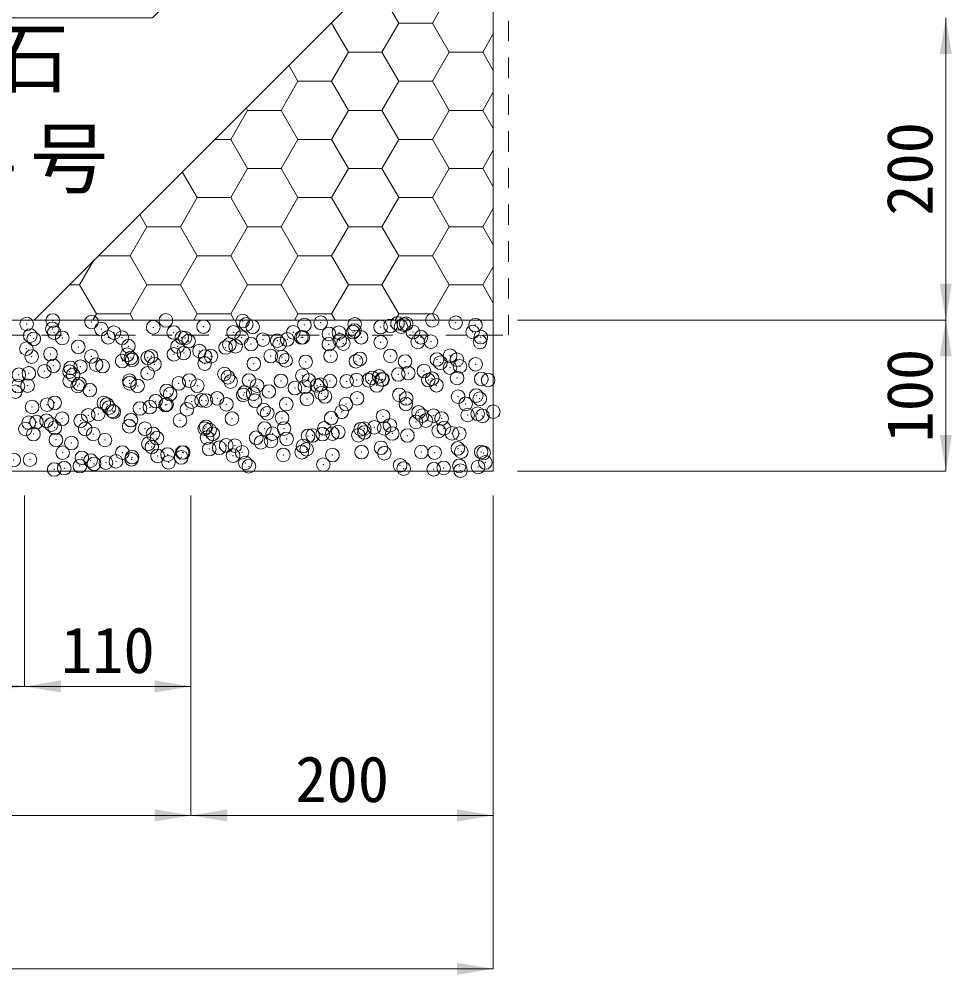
# Model space of a CAD drawing. Units: millimetres at full size. Extents: x 190759 to 276146, y -52712 to -16236.
# Drawn here: x 203792 to 204409, y -30737 to -30104 of the extents above; entities that cross this region are included whole.
import ezdxf
from ezdxf.enums import TextEntityAlignment as Align

# ---------------------------------------------------------------- set-up
doc = ezdxf.new("R2010")
doc.units = ezdxf.units.MM
doc.header["$LTSCALE"] = 18
doc.header["$PDMODE"] = 32
doc.header["$PDSIZE"] = 9
doc.linetypes.add('USER1', pattern=[1.35, 0.75, -0.6])
for name, color, linetype, lineweight in [('0_2', 7, 'Continuous', 5), ('寸法線', 7, 'Continuous', 9), ('補助線', 8, 'Continuous', 13), ('ﾊｯﾁﾝｸﾞ', 7, 'Continuous', 5)]:
    doc.layers.add(name, color=color, linetype=linetype, lineweight=lineweight)
doc.styles.add('ＭＳ ゴシック', font='')
doc.styles.get('ＭＳ ゴシック').set_extended_font_data('MS Gothic')

# ---------------------------------------------------------------- blocks, each defined once
blk = doc.blocks.new('filled_arrow')
at = {"color": 0, "linetype": 'Continuous', "lineweight": -2}
blk.add_solid([(7.5, 1.25), (0, 0), (7.5, -1.25)], dxfattribs=at)

msp = doc.modelspace()

# ---------------------------------------------------------------- linework, layer by layer
at = {"layer": '寸法線'}
for p, q in [((204405.44, -30303.47), (204405.44, -30103.46)), ((204122.11, -30303.47), (204405.44, -30303.47)), ((204122.11, -30303.47), (204405.44, -30303.47)), ((204405.44, -30403.47), (204405.44, -30303.47)), ((204122.11, -30403.47), (204405.44, -30403.47)), ((203796.11, -30419.47), (203796.11, -30545.8)), ((203796.11, -30419.47), (203796.11, -30545.8)), ((203906.11, -30419.47), (203906.11, -30545.8)), ((203906.11, -30419.47), (203906.11, -30631.15)), ((203906.11, -30419.47), (203906.11, -30631.15)), ((204106.11, -30419.47), (204106.11, -30631.15)), ((204106.11, -30419.47), (204106.11, -30732.66)), ((203544.11, -30545.8), (203796.11, -30545.8)), ((203796.11, -30545.8), (203906.11, -30545.8)), ((203434.11, -30631.15), (203906.11, -30631.15)), ((203906.11, -30631.15), (204106.11, -30631.15)), ((203234.11, -30732.66), (204106.11, -30732.66))]:
    msp.add_line(p, q, dxfattribs=at)
at = {"layer": '補助線'}
msp.add_line((204106.11, -29999.66), (203802.3, -30303.47), dxfattribs=at)
msp.add_lwpolyline([(203907.61, -29633.48), (204106.11, -29633.48), (204106.11, -30303.47), (203234.11, -30303.47), (203234.11, -29633.48), (203432.73, -29633.48), (203434.43, -30078.29), (203459.61, -30103.46), (203880.61, -30103.46), (203905.78, -30078.29)], close=True, dxfattribs=at)
at = {"layer": 'ﾊｯﾁﾝｸﾞ'}
for p, q in [((204043.59, -30106.99), (204032.47, -30087.74)), ((204065.81, -30106.99), (204076.92, -30087.74)), ((203998.78, -30106.99), (203999.14, -30106.99)), ((203999.14, -30106.99), (203999.62, -30106.15)), ((204010.25, -30126.23), (203999.14, -30106.99)), ((204032.47, -30126.23), (204043.59, -30106.99)), ((204043.59, -30106.99), (204065.81, -30106.99)), ((204076.92, -30126.23), (204065.81, -30106.99)), ((204099.15, -30126.23), (204106.11, -30114.18)), ((203999.14, -30145.48), (204010.25, -30126.23)), ((204010.25, -30126.23), (204032.47, -30126.23)), ((204043.59, -30145.48), (204032.47, -30126.23)), ((204065.81, -30145.48), (204076.92, -30126.23)), ((204076.92, -30126.23), (204099.15, -30126.23)), ((204106.11, -30138.29), (204099.15, -30126.23)), ((203976.91, -30145.48), (203970.83, -30134.94)), ((203965.8, -30164.73), (203976.91, -30145.48)), ((203976.91, -30145.48), (203999.14, -30145.48)), ((204010.25, -30164.73), (203999.14, -30145.48)), ((204032.47, -30164.73), (204043.59, -30145.48)), ((204043.59, -30145.48), (204065.81, -30145.48)), ((204076.92, -30164.73), (204065.81, -30145.48)), ((204099.15, -30164.73), (204106.11, -30152.67)), ((203932.46, -30183.98), (203943.57, -30164.73)), ((203943.57, -30164.73), (203942.65, -30163.12)), ((203943.57, -30164.73), (203965.8, -30164.73)), ((203976.91, -30183.98), (203965.8, -30164.73)), ((203999.14, -30183.98), (204010.25, -30164.73)), ((204010.25, -30164.73), (204032.47, -30164.73)), ((204043.59, -30183.98), (204032.47, -30164.73)), ((204065.81, -30183.98), (204076.92, -30164.73)), ((204076.92, -30164.73), (204099.15, -30164.73)), ((204106.11, -30176.79), (204099.15, -30164.73)), ((203921.79, -30183.98), (203932.46, -30183.98)), ((203943.57, -30203.22), (203932.46, -30183.98)), ((203965.8, -30203.22), (203976.91, -30183.98)), ((203976.91, -30183.98), (203999.14, -30183.98)), ((204010.25, -30203.22), (203999.14, -30183.98)), ((204032.47, -30203.22), (204043.59, -30183.98)), ((204043.59, -30183.98), (204065.81, -30183.98)), ((204076.92, -30203.22), (204065.81, -30183.98)), ((204099.15, -30203.22), (204106.11, -30191.17)), ((203932.46, -30222.47), (203943.57, -30203.22)), ((203943.57, -30203.22), (203965.8, -30203.22)), ((203976.91, -30222.47), (203965.8, -30203.22)), ((203999.14, -30222.47), (204010.25, -30203.22)), ((204010.25, -30203.22), (204032.47, -30203.22)), ((204043.59, -30222.47), (204032.47, -30203.22)), ((204065.81, -30222.47), (204076.92, -30203.22)), ((204076.92, -30203.22), (204099.15, -30203.22)), ((204106.11, -30215.28), (204099.15, -30203.22)), ((203910.24, -30222.47), (203900.38, -30205.39)), ((203899.12, -30241.72), (203910.24, -30222.47)), ((203910.24, -30222.47), (203932.46, -30222.47)), ((203943.57, -30241.72), (203932.46, -30222.47)), ((203965.8, -30241.72), (203976.91, -30222.47)), ((203976.91, -30222.47), (203999.14, -30222.47)), ((204010.25, -30241.72), (203999.14, -30222.47)), ((204032.47, -30241.72), (204043.59, -30222.47)), ((204043.59, -30222.47), (204065.81, -30222.47)), ((204076.92, -30241.72), (204065.81, -30222.47)), ((203876.9, -30241.72), (203872.2, -30233.57)), ((204099.15, -30241.72), (204106.11, -30229.66)), ((203865.79, -30260.97), (203876.9, -30241.72)), ((203876.9, -30241.72), (203899.12, -30241.72)), ((203910.24, -30260.97), (203899.12, -30241.72)), ((203932.46, -30260.97), (203943.57, -30241.72)), ((203943.57, -30241.72), (203965.8, -30241.72)), ((203976.91, -30260.97), (203965.8, -30241.72)), ((203999.14, -30260.97), (204010.25, -30241.72)), ((204010.25, -30241.72), (204032.47, -30241.72)), ((204043.59, -30260.97), (204032.47, -30241.72)), ((204065.81, -30260.97), (204076.92, -30241.72)), ((204076.92, -30241.72), (204099.15, -30241.72)), ((204106.11, -30253.77), (204099.15, -30241.72)), ((203832.45, -30280.21), (203841.87, -30263.91)), ((203844.8, -30260.97), (203865.79, -30260.97)), ((203876.9, -30280.21), (203865.79, -30260.97)), ((203899.12, -30280.21), (203910.24, -30260.97)), ((203910.24, -30260.97), (203932.46, -30260.97)), ((203943.57, -30280.21), (203932.46, -30260.97)), ((203965.8, -30280.21), (203976.91, -30260.97)), ((203976.91, -30260.97), (203999.14, -30260.97)), ((204010.25, -30280.21), (203999.14, -30260.97)), ((204032.47, -30280.21), (204043.59, -30260.97)), ((204043.59, -30260.97), (204065.81, -30260.97)), ((204076.92, -30280.21), (204065.81, -30260.97)), ((204099.15, -30280.21), (204106.11, -30268.16)), ((203825.56, -30280.21), (203832.45, -30280.21)), ((203843.56, -30299.46), (203832.45, -30280.21)), ((203865.79, -30299.46), (203876.9, -30280.21)), ((203876.9, -30280.21), (203899.12, -30280.21)), ((203910.24, -30299.46), (203899.12, -30280.21)), ((203932.46, -30299.46), (203943.57, -30280.21)), ((203943.57, -30280.21), (203965.8, -30280.21)), ((203976.91, -30299.46), (203965.8, -30280.21)), ((203999.14, -30299.46), (204010.25, -30280.21)), ((204010.25, -30280.21), (204032.47, -30280.21)), ((204043.59, -30299.46), (204032.47, -30280.21)), ((204065.81, -30299.46), (204076.92, -30280.21)), ((204076.92, -30280.21), (204099.15, -30280.21)), ((204106.11, -30292.27), (204099.15, -30280.21)), ((203841.25, -30303.47), (203843.56, -30299.46)), ((203843.56, -30299.46), (203865.79, -30299.46)), ((203868.1, -30303.47), (203865.79, -30299.46)), ((203907.92, -30303.47), (203910.24, -30299.46)), ((203910.24, -30299.46), (203932.46, -30299.46)), ((203934.77, -30303.47), (203932.46, -30299.46)), ((203974.6, -30303.47), (203976.91, -30299.46)), ((203976.91, -30299.46), (203999.14, -30299.46)), ((204001.45, -30303.47), (203999.14, -30299.46)), ((204041.27, -30303.47), (204043.59, -30299.46)), ((204043.59, -30299.46), (204065.81, -30299.46)), ((204068.12, -30303.47), (204065.81, -30299.46))]:
    msp.add_line(p, q, dxfattribs=at)
at = {"layer": 'ﾊｯﾁﾝｸﾞ', "linetype": 'USER1', "lineweight": 9}
msp.add_lwpolyline([(203432.69, -29623.48), (203224.11, -29623.48), (203224.11, -30313.47), (204116.11, -30313.47), (204116.11, -29623.48), (203907.53, -29623.48)], dxfattribs=at)
at = {"layer": 'ﾊｯﾁﾝｸﾞ', "lineweight": 20}
msp.add_lwpolyline([(203432.73, -29633.48), (203234.11, -29633.48), (203234.11, -30303.47), (204106.11, -30303.47), (204106.11, -29633.48), (203907.49, -29633.48)], dxfattribs=at)
msp.add_lwpolyline([(203234.11, -30303.47), (204106.11, -30303.47), (204106.11, -30403.47), (203234.11, -30403.47)], close=True, dxfattribs=at)
at = {"layer": 'ﾊｯﾁﾝｸﾞ'}
for p in [(203797.47, -30306.07), (203814.37, -30309.28), (203814.72, -30303.8), (203840.31, -30304.74), (203881.16, -30308.2), (203889.53, -30303.71), (203914.4, -30307.78), (203940.35, -30304.15), (203942.69, -30306.3), (203946.89, -30307.94), (203981.19, -30306.7), (203991.92, -30305.27), (204014.43, -30306.28), (204031.54, -30308.14), (204038.15, -30307.27), (204042.74, -30305.71), (204045.08, -30307.86), (204046.92, -30306.43), (204048.48, -30305.91), (204065.73, -30303.64), (204081.22, -30305.2), (204094.31, -30306.83), (203799.79, -30313.74), (203815.61, -30311.85), (203820.97, -30315.26), (203846.86, -30309.44), (203851.36, -30314.86), (203855.16, -30311.78), (203860.52, -30315.19), (203894.71, -30311.71), (203900.07, -30315.12), (203902.17, -30315.3), (203934.26, -30311.63), (203939.61, -30315.05), (203973.81, -30311.56), (203979.16, -30314.97), (203980.11, -30314.91), (203997.36, -30312.64), (204003.97, -30311.77), (204013.36, -30311.49), (204014.29, -30310.41), (204018.71, -30314.9), (204052.91, -30311.42), (204058.26, -30314.83), (204092.46, -30311.35), (204097.81, -30314.76), (203802.13, -30315.88), (203831.54, -30321.19), (203864.78, -30320.77), (203897.27, -30320.92), (203904.52, -30317.44), (203928.99, -30321.64), (203931.57, -30319.69), (203935.6, -30320.77), (203945.92, -30319.41), (203953.74, -30316.42), (203963.17, -30317.14), (203964.82, -30319.26), (203969.78, -30316.27), (203997.3, -30319.42), (204004.56, -30316.86), (204006.9, -30319), (204031.61, -30318.18), (204056.13, -30317.98), (204064.85, -30317.76), (204097.34, -30317.91), (203797.24, -30322.43), (203800.7, -30327.62), (203813.18, -30326.01), (203840.25, -30327.54), (203864, -30326.44), (203879.8, -30327.47), (203894.8, -30326.14), (203901.41, -30325.27), (203911.74, -30323.91), (203915.56, -30327.57), (203919.35, -30327.4), (203958.89, -30327.33), (203966.38, -30328), (203998.44, -30327.26), (204037.99, -30327.18), (204077.54, -30327.11), (203815.17, -30333.75), (203833.04, -30334.27), (203843.36, -30332.91), (203847.66, -30333.91), (203860.61, -30330.64), (203866.34, -30328.59), (203867.23, -30329.77), (203877.55, -30328.41), (203881.96, -30332.67), (203915.2, -30332.25), (203947.69, -30332.41), (203968.72, -30330.15), (203981.99, -30331.17), (204015.23, -30330.75), (204017.95, -30329.13), (204047.72, -30330.9), (204068.77, -30329.56), (204071.11, -30331.71), (204082.02, -30329.67), (204084.05, -30334.11), (204094.37, -30332.75), (203792.24, -30339.64), (203798.85, -30338.77), (203809.18, -30337.41), (203825.82, -30337.59), (203826.43, -30335.14), (203828.16, -30339.74), (203877.39, -30338.71), (203928.21, -30339.15), (203979.77, -30340.27), (204030.59, -30340.71), (204043.25, -30339.48), (204049.86, -30338.61), (204060.19, -30337.25), (204077.44, -30334.98), (203791.67, -30347.14), (203798.04, -30346.9), (203825.87, -30343.65), (203831.22, -30347.06), (203832.34, -30345.66), (203865.42, -30343.58), (203865.58, -30345.24), (203870.77, -30346.99), (203898.07, -30345.39), (203904.97, -30343.51), (203910.32, -30346.92), (203930.55, -30341.29), (203932.37, -30344.16), (203944.52, -30343.44), (203949.87, -30346.85), (203965.62, -30343.73), (203984.07, -30343.36), (203989.42, -30346.78), (203991.82, -30346.25), (203998.1, -30343.89), (204009.07, -30343.98), (204015.68, -30343.11), (204023.62, -30343.29), (204026, -30341.75), (204028.97, -30346.7), (204032.41, -30342.65), (204032.93, -30342.85), (204063.16, -30343.22), (204065.65, -30342.23), (204068.52, -30346.63), (204082.16, -30341.83), (204098.14, -30342.39), (204102.71, -30343.15), (203789.98, -30350.88), (203839.21, -30349.86), (203890.03, -30350.3), (203892.37, -30352.44), (203940.7, -30352.98), (203941.59, -30351.42), (203947.31, -30352.11), (203957.63, -30350.75), (203974.88, -30348.48), (203981.49, -30347.61), (203992.41, -30351.86), (204043.98, -30352.98), (204094.8, -30353.42), (203810.95, -30359.42), (203815.97, -30358.22), (203848.46, -30358.38), (203850.5, -30359.35), (203882.76, -30357.14), (203889.26, -30359.75), (203890.05, -30359.27), (203906.51, -30357.48), (203913.12, -30356.61), (203916, -30356.72), (203923.45, -30355.25), (203929.6, -30359.2), (203948.49, -30356.88), (203969.15, -30359.13), (203982.79, -30355.64), (203994.75, -30354), (204008.7, -30359.06), (204016.03, -30355.22), (204048.25, -30358.99), (204048.52, -30355.37), (204082.82, -30354.14), (204087.8, -30358.92), (204097.14, -30355.56), (203801.03, -30361.01), (203844.75, -30365.61), (203851.85, -30361.44), (203854.19, -30363.59), (203855.07, -30364.25), (203872.32, -30361.98), (203878.93, -30361.11), (203903.42, -30362.57), (203954.24, -30363), (203956.58, -30365.15), (204005.8, -30364.13), (204056.62, -30364.56), (204095.76, -30365.45), (204106.08, -30364.09), (203798.84, -30371.37), (203803.95, -30370.98), (203810.56, -30370.11), (203813.67, -30372.59), (203820.89, -30368.75), (203833.14, -30370.13), (203838.14, -30366.48), (203866.38, -30369.71), (203898.87, -30369.86), (203933.17, -30368.63), (203966.42, -30368.2), (203998.9, -30368.36), (204033.21, -30367.12), (204054.96, -30370.82), (204058.96, -30366.71), (204061.57, -30369.95), (204066.45, -30366.7), (204071.9, -30368.59), (204089.15, -30366.32), (204098.94, -30366.86), (203796.57, -30375.53), (203816.01, -30374.73), (203836.12, -30375.45), (203841.48, -30378.87), (203865.24, -30373.71), (203875.67, -30375.38), (203881.03, -30378.79), (203915.22, -30375.31), (203916.06, -30374.15), (203918.4, -30376.29), (203920.58, -30378.72), (203954.77, -30375.24), (203960.13, -30378.65), (203967.63, -30375.27), (203994.32, -30375.17), (203999.68, -30378.58), (204003.53, -30377.59), (204018.44, -30375.71), (204020.78, -30375.32), (204020.78, -30377.85), (204027.39, -30374.45), (204033.87, -30375.09), (204037.71, -30373.09), (204039.23, -30378.51), (204070.01, -30376.83), (204073.42, -30375.02), (204078.78, -30378.43), (204083.62, -30378.61), (203801.93, -30378.94), (203816.77, -30382.7), (203827.06, -30384.86), (203849.26, -30382.85), (203883.56, -30381.62), (203916.8, -30381.19), (203949.29, -30381.35), (203952.4, -30384.32), (203959.02, -30383.45), (203969.34, -30382.09), (203983.59, -30380.11), (203986.59, -30379.82), (203993.2, -30378.95), (204016.83, -30379.69), (204049.32, -30379.84), (203821.21, -30391.22), (203860.76, -30391.15), (203877.88, -30385.3), (203880.22, -30387.44), (203900.31, -30391.08), (203900.97, -30391.09), (203918.22, -30388.82), (203924.83, -30387.95), (203929.45, -30386.42), (203935.15, -30386.59), (203939.86, -30391), (203979.41, -30390.93), (203980.27, -30386.85), (203982.61, -30389), (204018.96, -30390.86), (204031.83, -30387.98), (204058.51, -30390.79), (204067.25, -30391.17), (204082.65, -30388.41), (204084.99, -30390.56), (204098.06, -30390.72), (204099.74, -30391.33), (203788.88, -30396.01), (203799.64, -30395.84), (203833.94, -30394.6), (203839.7, -30396.44), (203849.85, -30397.82), (203856.46, -30396.95), (203866.78, -30395.59), (203867.18, -30394.18), (203884.03, -30393.32), (203890.64, -30392.45), (203891.27, -30397.56), (203899.67, -30394.33), (203933.97, -30393.1), (203967.22, -30392.67), (203999.7, -30392.83), (204034.01, -30391.59), (204100.86, -30397.66), (203815.66, -30402.32), (203822.27, -30401.45), (203832.6, -30400.09), (203842.04, -30398.59), (203942.09, -30398), (203944.43, -30400.15), (203993.66, -30399.12), (204044.47, -30399.56), (204046.81, -30401.71), (204066.67, -30402.16), (204073.28, -30401.29), (204083.61, -30399.93), (204084.42, -30403.08), (204096.04, -30400.68)]:
    msp.add_point(p, dxfattribs=at)

# ---------------------------------------------------------------- block references
at = {"layer": '寸法線', "xscale": 3.2, "yscale": 3.2}
for p, rotation in [((204405.44, -30103.46), 270), ((204405.44, -30303.47), 90), ((204405.44, -30303.47), 270), ((204405.44, -30403.47), 90), ((203796.11, -30545.8), 180), ((203906.11, -30545.8), 180), ((203906.11, -30631.15), 180), ((204106.11, -30631.15), 180), ((204106.11, -30732.66), 180)]:
    msp.add_blockref('filled_arrow', p, dxfattribs=dict(at, rotation=rotation))
for p in [(203796.11, -30545.8), (203906.11, -30631.15)]:
    msp.add_blockref('filled_arrow', p, dxfattribs=at)

# ---------------------------------------------------------------- texts
at = {"layer": '0_2', "style": 'ＭＳ ゴシック'}
for s, p in [('\u3000単粒度砕石', (203514.71, -30110.9)), ('（３号又は４号', (203488.81, -30177.57))]:
    msp.add_text(s, height=37.98, dxfattribs=at).set_placement(p, align=Align.TOP_LEFT)
at = {"layer": '寸法線', "style": 'ＭＳ ゴシック'}
for s, p in [('200', (204381.44, -30203.47)), ('100', (204381.44, -30353.47))]:
    msp.add_text(s, height=30.38, rotation=90, dxfattribs=at).set_placement(p, align=Align.MIDDLE_CENTER)
for s, p in [('110', (203851.11, -30521.8)), ('200', (204006.11, -30607.15))]:
    msp.add_text(s, height=30.38, dxfattribs=at).set_placement(p, align=Align.MIDDLE_CENTER)

doc.saveas('drawing.dxf')
